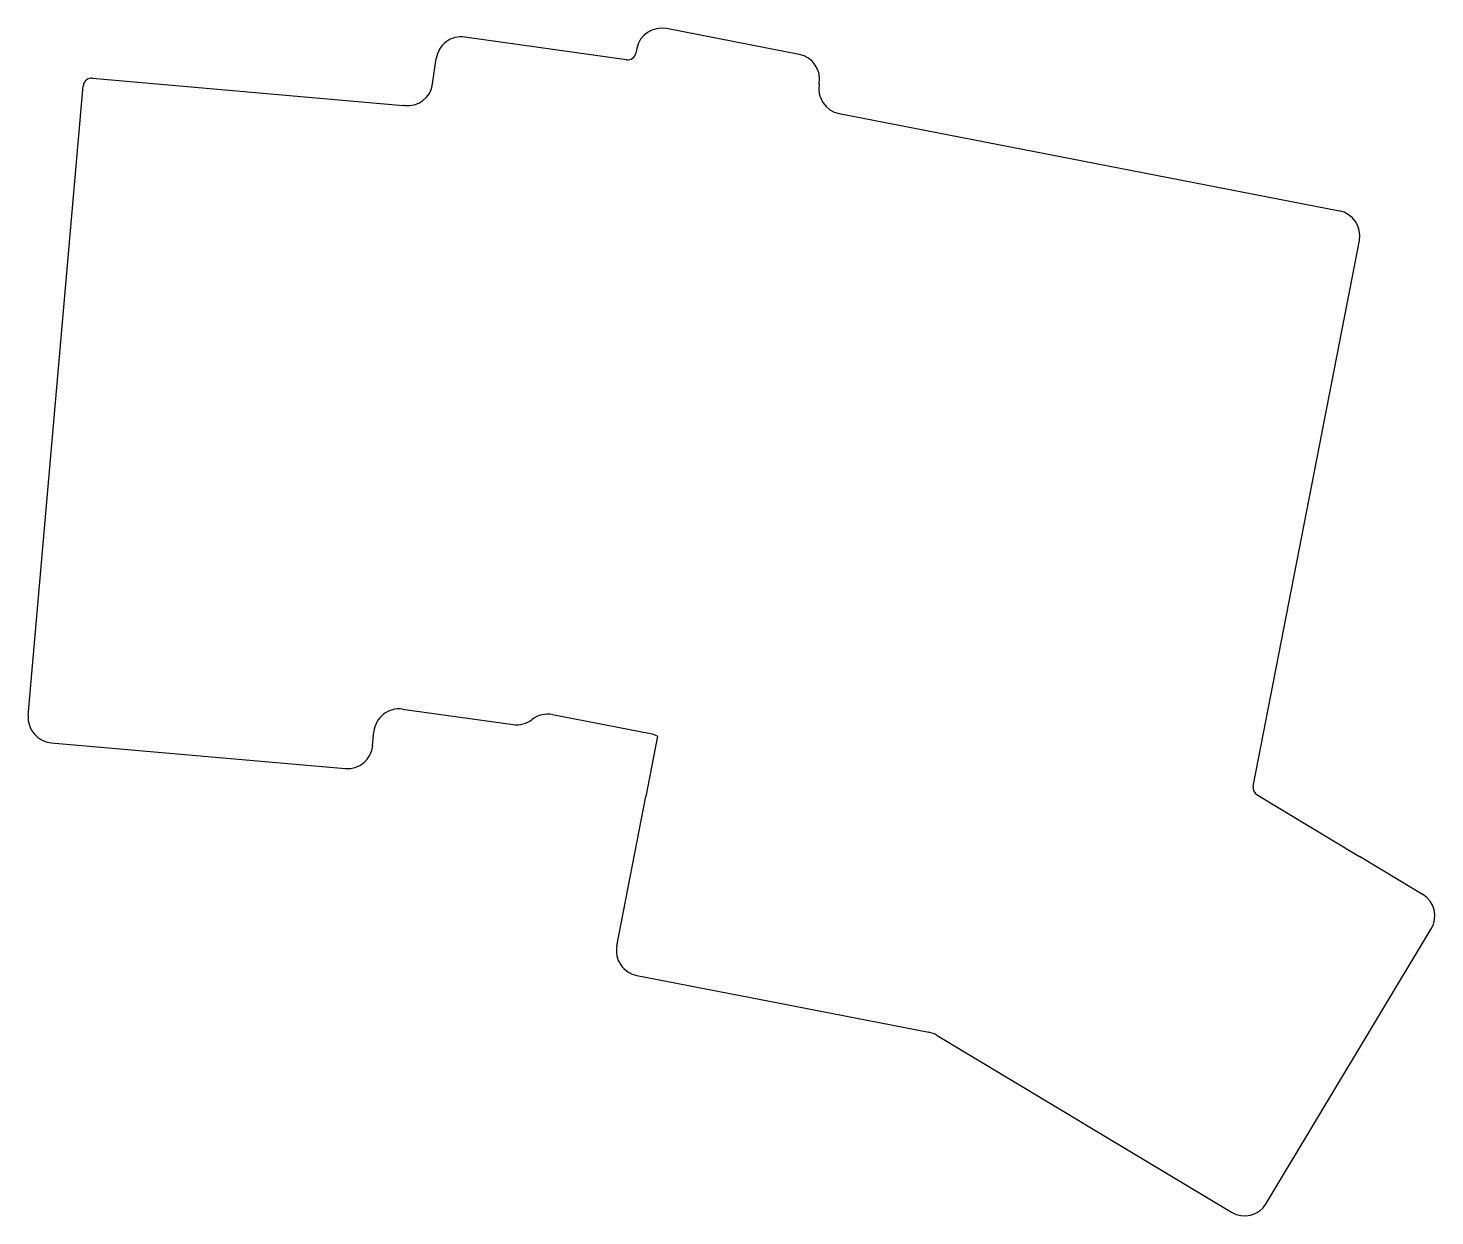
# Model space of a CAD drawing. Header units: millimetres. Extents: x 61 to 228, y -232 to -90.
import ezdxf

# ---------------------------------------------------------------- set-up
doc = ezdxf.new("R2010")
doc.units = ezdxf.units.MM

msp = doc.modelspace()

# ---------------------------------------------------------------- linework, layer by layer
for p, q in [((131.78, -94.25), (112.57, -91.56)), ((152.27, -93.61), (136.52, -90.55)), ((133, -92.92), (132.9, -93.46)), ((108.76, -97.13), (109.18, -94.11)), ((68.38, -96.45), (105.28, -99.68)), ((60.75, -172.12), (67.29, -97.36)), ((154.64, -97.13), (154.64, -97.13)), ((157.02, -100.65), (216.41, -112.19)), ((157.02, -100.65), (157.02, -100.65)), ((211.04, -155.52), (218.78, -115.71)), ((206.18, -180.51), (211.04, -155.52)), ((105.19, -171.36), (118.32, -173.2)), ((122.99, -172.02), (134.63, -174.28)), ((101.64, -175.7), (101.79, -174.06)), ((135.46, -174.57), (134.07, -181.76)), ((63.48, -175.37), (98.39, -178.42)), ((130.62, -199.48), (134.07, -181.76)), ((206.65, -181.56), (218.78, -188.85)), ((226.28, -193.36), (218.79, -188.85)), ((207.71, -230.09), (227.31, -197.47)), ((133, -203), (148.75, -206.06)), ((148.75, -206.06), (167.66, -209.73)), ((168.64, -210.11), (203.6, -231.11))]:
    msp.add_line(p, q)
for centre, radius, start, end in [((112.16, -94.53), 3, 82, 172), ((135.94, -93.5), 3, 79, 169), ((131.91, -93.26), 1, 262, 349), ((110.17, -94.25), 1, 171.9999999, 172.0000003), ((151.7, -96.56), 3, 349, 79), ((68.29, -97.44), 1, 85, 175), ((105.79, -96.71), 3, 262.6661, 352), ((157.59, -97.7), 3, 169, 258.9791), ((105.02, -102.66), 3, 82.6661, 85), ((215.83, -115.14), 3, 349, 79), ((208.1, -154.94), 3, 348.9852, 349), ((104.78, -174.33), 3, 82, 175), ((122.42, -174.96), 3, 79, 127.91), ((63.74, -172.38), 3, 175, 265), ((118.73, -170.23), 3, 262, 307.91), ((102.78, -174.15), 1, 174.9999996, 175.0000024), ((134.06, -177.23), 3, 62.0742, 79), ((63.57, -174.37), 1, 264.9999996, 265.0000024), ((98.66, -175.44), 3, 265, 355), ((100.65, -175.61), 1, 354.9999996, 355.0000024), ((137.01, -182.33), 3, 168.9852, 169), ((207.16, -180.7), 1, 169, 239), ((217.24, -191.42), 3, 418.9852, 59), ((224.74, -195.93), 3, 329, 59), ((226.45, -196.96), 1, 328.9999987, 329.0000012), ((133.57, -200.05), 3, 169, 259), ((149.32, -203.11), 3, 259, 259.0148), ((167.09, -212.68), 3, 59, 79), ((205.14, -228.54), 3, 239, 329)]:
    msp.add_arc(centre, radius, start, end)

doc.saveas('drawing.dxf')
